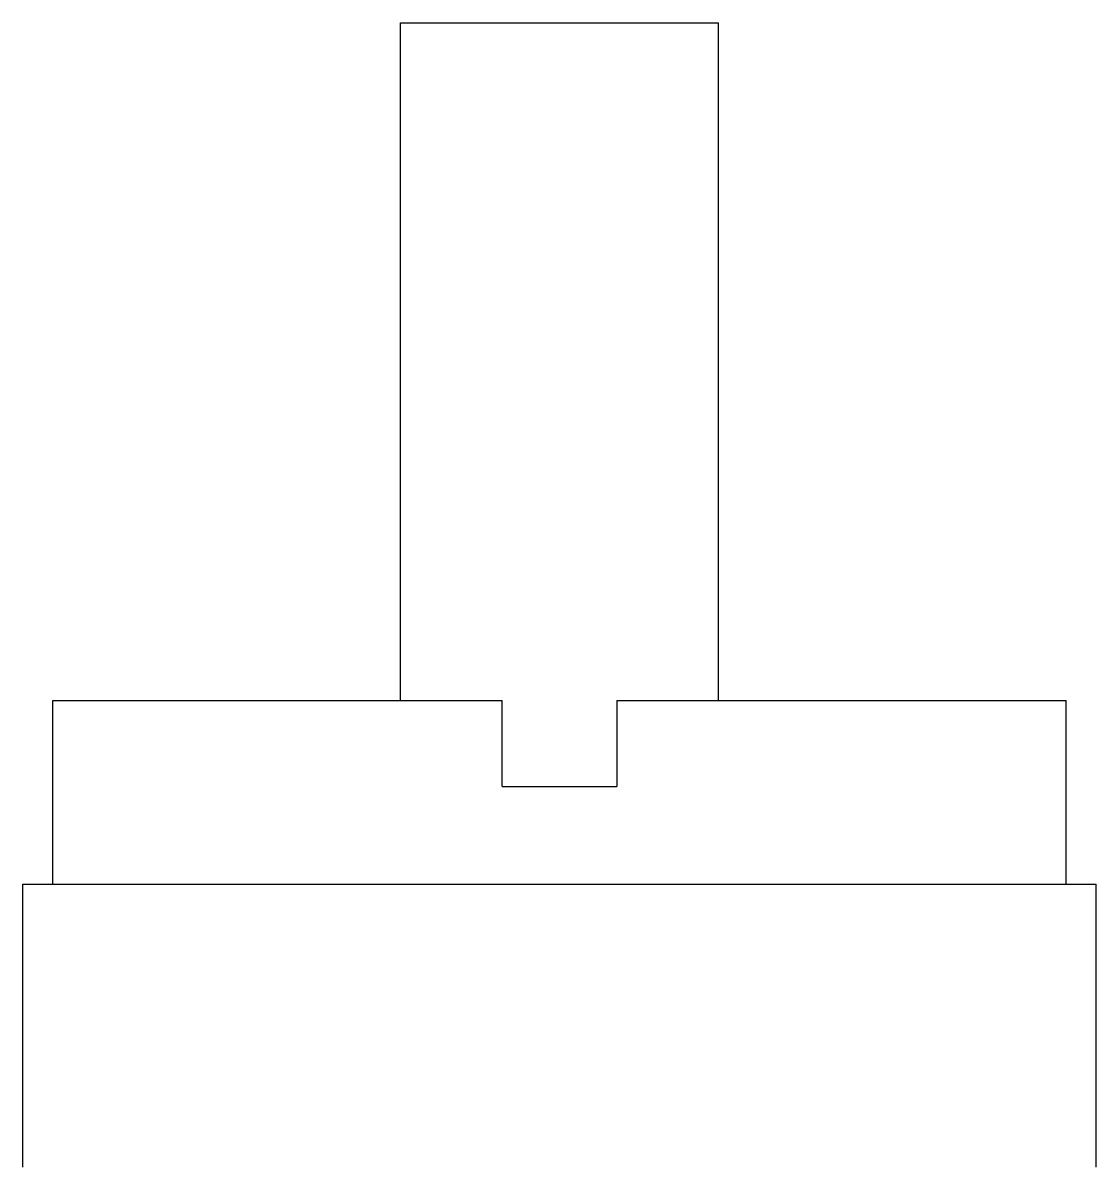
# Model space of a CAD drawing. Header units: inches. Extents: x -0.187 to 0.188, y 0 to 0.4.
import ezdxf

# ---------------------------------------------------------------- set-up
doc = ezdxf.new("R2010")
doc.units = ezdxf.units.IN
doc.header["$LTSCALE"] = 0.5
doc.header["$MEASUREMENT"] = 0
doc.layers.add('Mounting', color=4, linetype='CONTINUOUS')

msp = doc.modelspace()

# ---------------------------------------------------------------- linework, layer by layer
at = {"layer": 'Mounting', "color": 0, "linetype": 'Continuous', "transparency": 16777216}
for p, q in [((-0.05552, 0.16308), (-0.05552, 0.4)), ((-0.05552, 0.4), (0.05552, 0.4)), ((-0.0385, 0.4), (0.0385, 0.4)), ((0.05552, 0.16308), (0.05552, 0.4)), ((-0.177, 0.09887), (-0.177, 0.16308)), ((-0.177, 0.16308), (-0.02, 0.16308)), ((-0.02, 0.13308), (-0.02, 0.16308)), ((0.02, 0.16308), (0.02, 0.13308)), ((0.02, 0.16308), (0.177, 0.16308)), ((0.177, 0.09887), (0.177, 0.16308)), ((-0.02, 0.13308), (0.02, 0.13308)), ((-0.1875, 0), (-0.1875, 0.09887)), ((-0.1875, 0.09887), (0.1875, 0.09887)), ((0.1875, 0), (0.1875, 0.09887))]:
    msp.add_line(p, q, dxfattribs=at)

doc.saveas('drawing.dxf')
